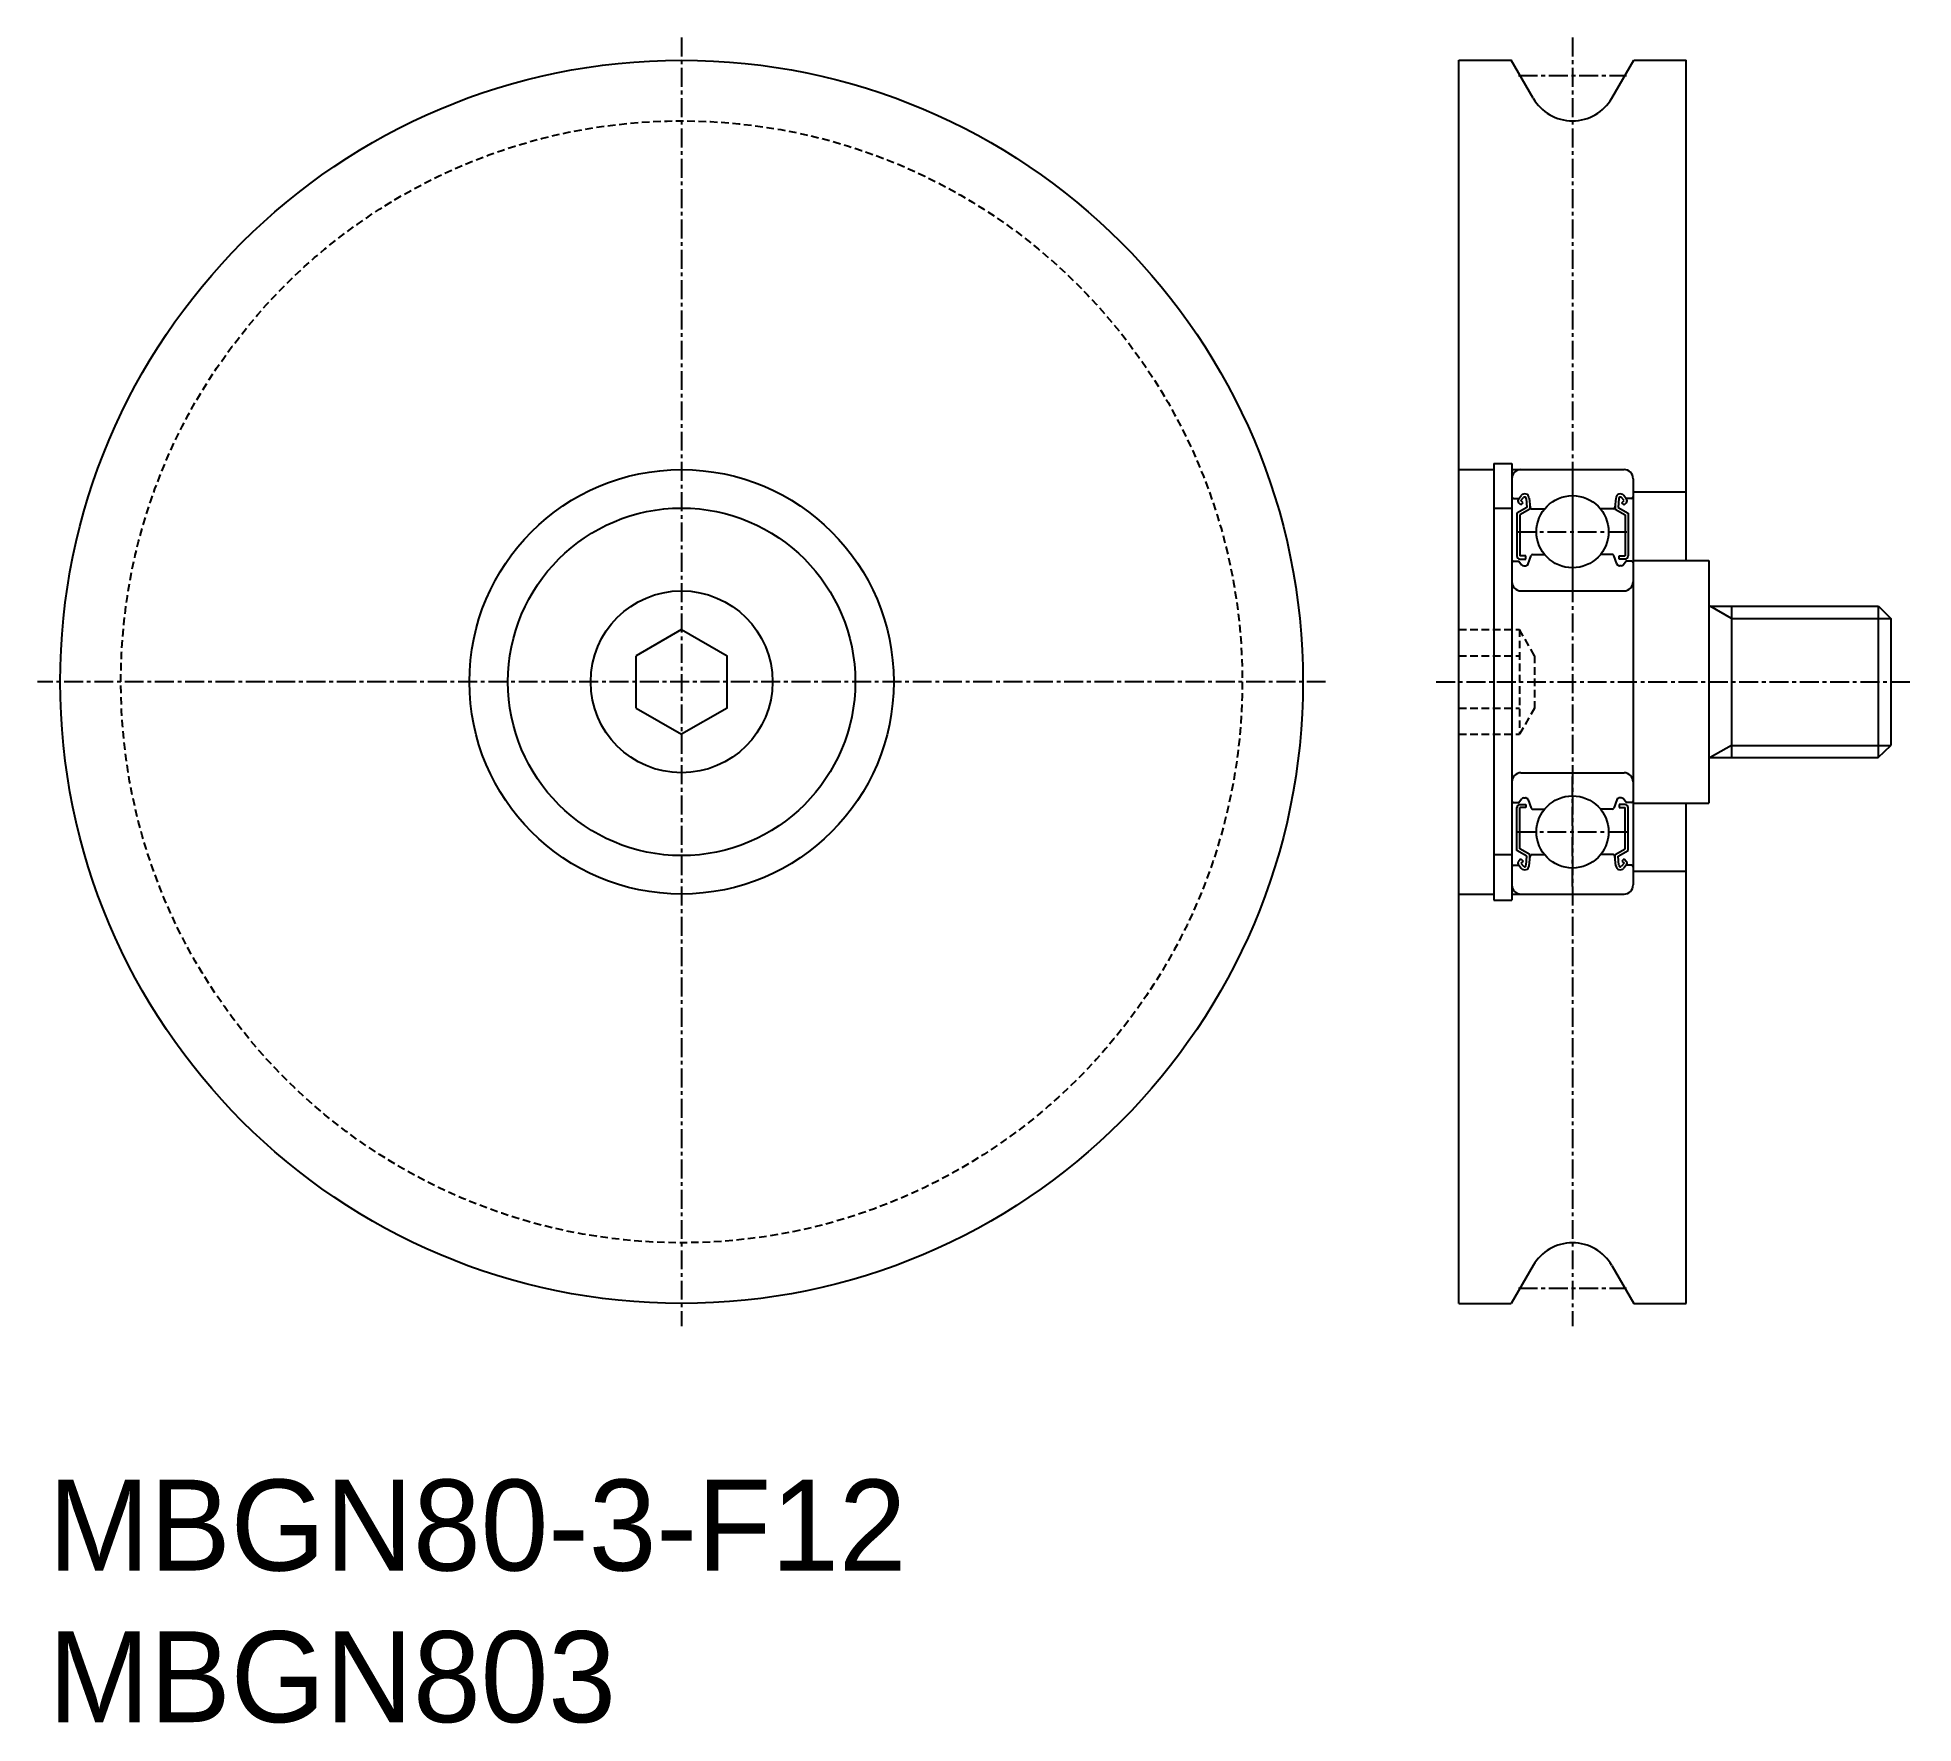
# Model space of a CAD drawing. Extents: x 2 to 126, y -4 to 107.
import ezdxf

# ---------------------------------------------------------------- set-up
doc = ezdxf.new("R2010")
doc.units = 0
doc.linetypes.add('CENTER', pattern=[2, 1.25, -0.25, 0.25, -0.25])
doc.linetypes.add('DASHED', pattern=[0.75, 0.5, -0.25])
doc.layers.get('0').update_dxf_attribs({"linetype": 'CONTINUOUS'})
doc.layers.add('CENTER', color=1, linetype='CENTER')

msp = doc.modelspace()

# ---------------------------------------------------------------- linework, layer by layer
at = {"color": 7, "linetype": 'CONTINUOUS'}
for p, q in [((95.58, 23.87), (95.58, 105.87)), ((95.58, 105.87), (99.04, 105.87)), ((100.48, 103.37), (99.04, 105.87)), ((105.68, 103.37), (107.12, 105.87)), ((107.12, 105.87), (110.58, 105.87)), ((110.58, 72.87), (110.58, 105.87)), ((97.88, 79.27), (99.08, 79.27)), ((97.88, 79.27), (97.88, 50.47)), ((99.08, 79.27), (99.08, 50.47)), ((95.58, 78.87), (97.88, 78.87)), ((99.08, 78.87), (106.48, 78.87)), ((107.08, 78.27), (107.08, 51.47)), ((99.18, 76.97), (99.54, 76.97)), ((99.53, 76.95), (99.7, 77.16)), ((99.68, 76.82), (99.85, 77.03)), ((99.82, 76.68), (99.68, 76.82)), ((100.03, 76.97), (100.06, 76.37)), ((100.23, 76.99), (100.28, 76.36)), ((105.93, 76.99), (105.88, 76.36)), ((106.13, 76.97), (106.1, 76.37)), ((106.48, 76.82), (106.31, 77.03)), ((106.34, 76.68), (106.48, 76.82)), ((106.63, 76.95), (106.46, 77.16)), ((106.98, 76.97), (106.62, 76.97)), ((110.58, 77.37), (107.08, 77.37)), ((97.88, 76.33), (99.08, 76.33)), ((100.06, 76.37), (99.41, 75.99)), ((99.41, 75.99), (99.41, 73.17)), ((99.68, 76.54), (99.54, 76.68)), ((100.26, 76.25), (99.61, 75.88)), ((99.61, 75.88), (99.61, 73.17)), ((99.68, 76.54), (99.82, 76.68)), ((100.26, 76.61), (100.26, 76.25)), ((100.38, 76.27), (101.23, 76.27)), ((105.78, 76.27), (104.93, 76.27)), ((105.9, 76.61), (105.9, 76.25)), ((105.9, 76.25), (106.55, 75.88)), ((106.1, 76.37), (106.75, 75.99)), ((106.48, 76.54), (106.34, 76.68)), ((106.48, 76.54), (106.62, 76.68)), ((106.55, 75.88), (106.55, 73.17)), ((106.75, 75.99), (106.75, 73.17)), ((100.01, 73.17), (99.61, 73.17)), ((100.01, 72.97), (100.01, 73.17)), ((100.16, 72.65), (100.36, 73.2)), ((100.45, 73.27), (101.23, 73.27)), ((105.71, 73.27), (104.93, 73.27)), ((106, 72.65), (105.8, 73.2)), ((106.15, 73.17), (106.55, 73.17)), ((106.15, 72.97), (106.15, 73.17)), ((99.18, 72.82), (99.53, 72.82)), ((99.53, 72.82), (99.72, 72.59)), ((99.61, 72.97), (100.01, 72.97)), ((99.87, 72.52), (99.97, 72.52)), ((106.55, 72.97), (106.15, 72.97)), ((106.28, 72.52), (106.19, 72.52)), ((106.63, 72.82), (106.44, 72.59)), ((106.98, 72.82), (106.63, 72.82)), ((107.08, 72.87), (112.08, 72.87)), ((112.08, 72.87), (112.08, 56.87)), ((99.68, 70.87), (106.48, 70.87)), ((112.08, 69.87), (123.27, 69.87)), ((113.58, 69.87), (113.58, 59.87)), ((123.26, 69.87), (123.26, 59.87)), ((123.27, 69.87), (124.08, 69.05)), ((44.29, 68.33), (41.29, 66.59)), ((44.29, 68.33), (47.29, 66.59)), ((124.08, 69.05), (124.08, 60.68)), ((41.29, 63.14), (41.29, 66.59)), ((47.29, 63.14), (47.29, 66.59)), ((41.29, 63.14), (44.29, 61.41)), ((47.29, 63.14), (44.29, 61.41)), ((123.26, 59.87), (124.08, 60.68)), ((112.08, 59.87), (123.26, 59.87)), ((99.68, 58.87), (106.48, 58.87)), ((99.53, 56.92), (99.72, 57.15)), ((99.87, 57.22), (99.97, 57.22)), ((100.16, 57.09), (100.36, 56.53)), ((106, 57.09), (105.8, 56.53)), ((106.28, 57.22), (106.19, 57.22)), ((106.63, 56.92), (106.44, 57.15)), ((99.18, 56.92), (99.53, 56.92)), ((99.41, 53.74), (99.41, 56.57)), ((99.61, 56.77), (100.01, 56.77)), ((100.01, 56.57), (99.61, 56.57)), ((99.61, 53.86), (99.61, 56.57)), ((100.01, 56.77), (100.01, 56.57)), ((100.45, 56.47), (101.23, 56.47)), ((105.71, 56.47), (104.93, 56.47)), ((106.55, 56.77), (106.15, 56.77)), ((106.15, 56.77), (106.15, 56.57)), ((106.15, 56.57), (106.55, 56.57)), ((106.55, 53.86), (106.55, 56.57)), ((106.98, 56.92), (106.63, 56.92)), ((106.75, 53.74), (106.75, 56.57)), ((107.08, 56.87), (112.08, 56.87)), ((110.58, 23.87), (110.58, 56.87)), ((97.88, 53.49), (99.08, 53.49)), ((100.06, 53.37), (99.41, 53.74)), ((100.26, 53.48), (99.61, 53.86)), ((100.03, 52.77), (100.06, 53.37)), ((100.23, 52.74), (100.28, 53.38)), ((100.26, 53.12), (100.26, 53.48)), ((100.38, 53.47), (101.23, 53.47)), ((105.78, 53.47), (104.93, 53.47)), ((105.93, 52.74), (105.88, 53.38)), ((105.9, 53.48), (106.55, 53.86)), ((105.9, 53.12), (105.9, 53.48)), ((106.1, 53.37), (106.75, 53.74)), ((106.13, 52.77), (106.1, 53.37)), ((99.18, 52.77), (99.54, 52.77)), ((99.53, 52.78), (99.7, 52.58)), ((99.68, 53.19), (99.54, 53.05)), ((99.68, 53.19), (99.82, 53.05)), ((99.82, 53.05), (99.68, 52.91)), ((99.68, 52.91), (99.85, 52.71)), ((106.48, 52.91), (106.31, 52.71)), ((106.48, 53.19), (106.34, 53.05)), ((106.34, 53.05), (106.48, 52.91)), ((106.63, 52.78), (106.46, 52.58)), ((106.48, 53.19), (106.62, 53.05)), ((106.98, 52.77), (106.62, 52.77)), ((110.58, 52.37), (107.08, 52.37)), ((95.58, 50.87), (97.88, 50.87)), ((99.08, 50.87), (106.48, 50.87)), ((97.88, 50.47), (99.08, 50.47)), ((100.48, 26.37), (99.04, 23.87)), ((105.68, 26.37), (107.12, 23.87)), ((95.58, 23.87), (99.04, 23.87)), ((107.12, 23.87), (110.58, 23.87))]:
    msp.add_line(p, q, dxfattribs=at)
at = {"color": 3, "linetype": 'CONTINUOUS'}
for p, q in [((113.58, 69.05), (112.17, 69.87)), ((113.58, 69.05), (124.08, 69.05)), ((113.58, 60.68), (112.17, 59.87)), ((113.58, 60.68), (124.08, 60.68))]:
    msp.add_line(p, q, dxfattribs=at)
at = {"color": 3, "linetype": 'DASHED'}
for p, q in [((95.58, 68.33), (99.58, 68.33)), ((100.58, 66.59), (99.58, 68.33)), ((99.58, 68.33), (99.58, 61.41)), ((95.58, 66.59), (99.58, 66.59)), ((100.58, 66.59), (100.58, 63.14)), ((95.58, 63.14), (99.58, 63.14)), ((100.58, 63.14), (99.58, 61.41)), ((95.58, 61.41), (99.58, 61.41))]:
    msp.add_line(p, q, dxfattribs=at)
at = {"color": 7, "linetype": 'CONTINUOUS'}
for centre, radius in [((44.29, 64.87), 41), ((44.29, 64.87), 14), ((103.08, 74.77), 2.38), ((44.29, 64.87), 11.46), ((44.29, 64.87), 6), ((103.08, 54.97), 2.38)]:
    msp.add_circle(centre, radius, dxfattribs=at)
at = {"color": 3, "linetype": 'DASHED'}
msp.add_circle((44.29, 64.87), 37, dxfattribs=at)
at = {"color": 7, "linetype": 'CONTINUOUS'}
for centre, radius, start, end in [((103.08, 104.87), 3, 210, 330), ((99.68, 78.27), 0.6, 90, 180), ((106.48, 78.27), 0.6, 0, 90), ((99.18, 77.07), 0.1, 180, 270), ((99.68, 76.82), 0.2, 140.137, 225.002), ((99.93, 76.97), 0.3, 4.9354, 140.137), ((99.93, 76.96), 0.1, 3.1017, 139.9503), ((106.23, 76.97), 0.3, 39.863, 175.0646), ((106.23, 76.96), 0.1, 40.0497, 176.8983), ((106.48, 76.82), 0.2, 314.998, 39.863), ((106.98, 77.07), 0.1, 270, 0), ((100.38, 76.37), 0.1, 184.9354, 270), ((105.78, 76.37), 0.1, 270, 355.0646), ((99.61, 73.17), 0.2, 180, 270), ((100.45, 73.17), 0.1, 90, 159.9916), ((105.71, 73.17), 0.1, 20.0084, 90), ((106.55, 73.17), 0.2, 270, 0), ((99.18, 72.72), 0.1, 90, 180.8103), ((99.87, 72.72), 0.2, 219.9762, 270), ((99.97, 72.72), 0.2, 270, 339.9916), ((106.19, 72.72), 0.2, 200.0084, 270), ((106.28, 72.72), 0.2, 270, 320.0238), ((106.98, 72.72), 0.1, 359.1897, 90), ((99.68, 71.47), 0.6, 180, 270), ((106.48, 71.47), 0.6, 270, 0), ((99.68, 58.27), 0.6, 90, 180), ((106.48, 58.27), 0.6, 0, 90), ((99.18, 57.02), 0.1, 179.1897, 270), ((99.87, 57.02), 0.2, 90, 140.0238), ((99.97, 57.02), 0.2, 20.0084, 90), ((106.19, 57.02), 0.2, 90, 159.9916), ((106.28, 57.02), 0.2, 39.9762, 90), ((106.98, 57.02), 0.1, 270, 0.8103), ((99.61, 56.57), 0.2, 90, 180), ((100.45, 56.57), 0.1, 200.0084, 270), ((105.71, 56.57), 0.1, 270, 339.9916), ((106.55, 56.57), 0.2, 0, 90), ((100.38, 53.37), 0.1, 90, 175.0646), ((105.78, 53.37), 0.1, 4.9354, 90), ((99.18, 52.67), 0.1, 90, 180), ((99.68, 52.91), 0.2, 134.998, 219.863), ((99.93, 52.77), 0.3, 219.863, 355.0646), ((99.93, 52.77), 0.1, 220.0497, 356.8983), ((106.23, 52.77), 0.3, 184.9354, 320.137), ((106.23, 52.77), 0.1, 183.1017, 319.9503), ((106.48, 52.91), 0.2, 320.137, 45.002), ((106.98, 52.67), 0.1, 0, 90), ((99.68, 51.47), 0.6, 180, 270), ((106.48, 51.47), 0.6, 270, 0), ((103.08, 24.87), 3, 30, 150)]:
    msp.add_arc(centre, radius, start, end, dxfattribs=at)
at = {"layer": 'CENTER', "color": 1, "linetype": 'CENTER'}
for p, q in [((44.29, 107.37), (44.29, 22.37)), ((103.08, 107.37), (103.08, 22.37)), ((99.52, 104.87), (106.64, 104.87)), ((103.08, 78.35), (103.08, 71.12)), ((99.42, 74.77), (106.74, 74.77)), ((86.79, 64.87), (1.79, 64.87)), ((94.08, 64.87), (125.58, 64.87)), ((103.08, 51.38), (103.08, 58.62)), ((99.42, 54.97), (106.74, 54.97)), ((99.52, 24.87), (106.64, 24.87))]:
    msp.add_line(p, q, dxfattribs=at)

# ---------------------------------------------------------------- texts
at = {"color": 7, "linetype": 'CONTINUOUS'}
for s, p in [('MBGN80-3-F12', (2.5, 6.25)), ('MBGN803', (2.5, -3.75))]:
    msp.add_text(s, height=6, dxfattribs=at).set_placement(p)

doc.saveas('drawing.dxf')
